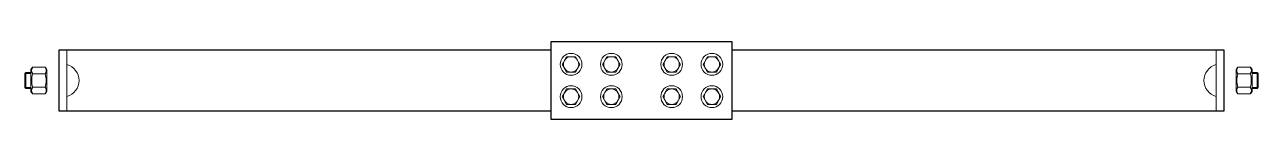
# Model space of a CAD drawing. Header units: metres. Extents: x -0.03 to 1.5, y 0.02 to 0.11.
import ezdxf

# ---------------------------------------------------------------- set-up
doc = ezdxf.new("R2010")
doc.units = ezdxf.units.M
doc.header["$MEASUREMENT"] = 0

msp = doc.modelspace()

# ---------------------------------------------------------------- linework, layer by layer
at = {"lineweight": 0}
for p, q in [((0.0185, 0.1021), (0.0185, 0.0271)), ((1.4465, 0.0271), (1.4465, 0.1021)), ((-0.0263, 0.0781), (-0.0243, 0.0811)), ((-0.0263, 0.0511), (-0.0263, 0.0781)), ((-0.0083, 0.0811), (-0.0243, 0.0811)), ((-0.0063, 0.0781), (-0.0083, 0.0811)), ((-0.0063, 0.0511), (-0.0063, 0.0781)), ((1.4713, 0.0781), (1.4733, 0.0811)), ((1.4713, 0.0511), (1.4713, 0.0781)), ((1.4733, 0.0811), (1.4893, 0.0811)), ((1.4913, 0.0781), (1.4893, 0.0811)), ((1.4913, 0.0511), (1.4913, 0.0781)), ((-0.034, 0.0731), (-0.0325, 0.0746)), ((-0.034, 0.0731), (-0.0263, 0.0731)), ((-0.034, 0.0731), (-0.034, 0.0561)), ((-0.0325, 0.0746), (-0.0325, 0.0546)), ((-0.0263, 0.0746), (-0.0325, 0.0746)), ((-0.0086, 0.0728), (-0.0239, 0.0728)), ((1.4736, 0.0728), (1.4889, 0.0728)), ((1.4913, 0.0746), (1.4975, 0.0746)), ((1.499, 0.0731), (1.4913, 0.0731)), ((1.4975, 0.0746), (1.4975, 0.0546)), ((1.499, 0.0731), (1.4975, 0.0746)), ((1.499, 0.0731), (1.499, 0.0561)), ((-0.034, 0.0561), (-0.0263, 0.0561)), ((-0.0325, 0.0546), (-0.034, 0.0561)), ((-0.0325, 0.0546), (-0.0263, 0.0546)), ((-0.0263, 0.0511), (-0.0243, 0.0481)), ((-0.0083, 0.0481), (-0.0243, 0.0481)), ((-0.0239, 0.0564), (-0.0086, 0.0564)), ((-0.0063, 0.0511), (-0.0083, 0.0481)), ((1.4713, 0.0511), (1.4733, 0.0481)), ((1.4733, 0.0481), (1.4893, 0.0481)), ((1.4889, 0.0564), (1.4736, 0.0564)), ((1.4913, 0.0511), (1.4893, 0.0481)), ((1.499, 0.0561), (1.4913, 0.0561)), ((1.4975, 0.0546), (1.4913, 0.0546)), ((1.4975, 0.0546), (1.499, 0.0561))]:
    msp.add_line(p, q, dxfattribs=at)
at = {"flags": 128}
msp.add_lwpolyline([(0.62, 0.0166), (0.845, 0.0166), (0.845, 0.1126), (0.62, 0.1126)], close=True, dxfattribs=at)
for points in [[(0.62, 0.1021), (0.0085, 0.1021), (0.0085, 0.0271), (0.62, 0.0271)], [(0.845, 0.0271), (1.4565, 0.0271), (1.4565, 0.1021), (0.845, 0.1021)]]:
    msp.add_lwpolyline(points, dxfattribs=at)
at = {"lineweight": 0, "flags": 128}
for points in [[(0.6505, 0.0941), (0.6395, 0.0941), (0.634, 0.0846), (0.6395, 0.0751), (0.6505, 0.0751), (0.656, 0.0846)], [(0.7005, 0.0941), (0.6895, 0.0941), (0.684, 0.0846), (0.6895, 0.0751), (0.7005, 0.0751), (0.706, 0.0846)], [(0.7755, 0.0941), (0.7645, 0.0941), (0.759, 0.0846), (0.7645, 0.0751), (0.7755, 0.0751), (0.781, 0.0846)], [(0.8255, 0.0941), (0.8145, 0.0941), (0.809, 0.0846), (0.8145, 0.0751), (0.8255, 0.0751), (0.831, 0.0846)], [(0.6505, 0.0541), (0.6395, 0.0541), (0.634, 0.0446), (0.6395, 0.0351), (0.6505, 0.0351), (0.656, 0.0446)], [(0.7005, 0.0541), (0.6895, 0.0541), (0.684, 0.0446), (0.6895, 0.0351), (0.7005, 0.0351), (0.706, 0.0446)], [(0.7755, 0.0541), (0.7645, 0.0541), (0.759, 0.0446), (0.7645, 0.0351), (0.7755, 0.0351), (0.781, 0.0446)], [(0.8255, 0.0541), (0.8145, 0.0541), (0.809, 0.0446), (0.8145, 0.0351), (0.8255, 0.0351), (0.831, 0.0446)]]:
    msp.add_lwpolyline(points, close=True, dxfattribs=at)
at = {"lineweight": 0}
for centre, radius in [((0.645, 0.0846), 0.0135), ((0.645, 0.0846), 0.0095), ((0.695, 0.0846), 0.0135), ((0.695, 0.0846), 0.0095), ((0.77, 0.0846), 0.0135), ((0.77, 0.0846), 0.0095), ((0.82, 0.0846), 0.0135), ((0.82, 0.0846), 0.0095), ((0.645, 0.0446), 0.0135), ((0.645, 0.0446), 0.0095), ((0.695, 0.0446), 0.0135), ((0.695, 0.0446), 0.0095), ((0.77, 0.0446), 0.0135), ((0.77, 0.0446), 0.0095), ((0.82, 0.0446), 0.0135), ((0.82, 0.0446), 0.0095)]:
    msp.add_circle(centre, radius, dxfattribs=at)
at = {"lineweight": 0, "extrusion": (0, 0, -1)}
msp.add_arc((-0.0127, 0.0646), 0.0208, 106.2602, 253.7398, dxfattribs=at)
at = {"lineweight": 0}
msp.add_arc((1.4523, 0.0646), 0.0208, 106.2602, 253.7398, dxfattribs=at)
at = {"lineweight": 0, "extrusion": (0, 0, -1)}
for centre, major_axis, start_param, end_param in [((-0.0172, 0.077), (-0.00816, 0), 5.671995, 6.894376), ((1.4803, 0.077), (-0.00816, 0), 5.671995, 6.894376), ((0.0074, 0.0646), (-0.0327, 0), 5.992489, 6.573881), ((1.5049, 0.0646), (-0.0327, 0), 5.992489, 6.573881), ((-0.0153, 0.0522), (0.00816, 0), 5.671995, 6.894376), ((1.4822, 0.0522), (0.00816, 0), 5.671995, 6.894376)]:
    msp.add_ellipse(centre, major_axis=major_axis, ratio=0.88, start_param=start_param, end_param=end_param, dxfattribs=at)
at = {"lineweight": 0}
for centre, major_axis, start_param, end_param in [((-0.0153, 0.077), (0.00816, 0), 5.671995, 6.894376), ((1.4822, 0.077), (0.00816, 0), 5.671995, 6.894376), ((-0.0399, 0.0646), (0.0327, 0), 5.992489, 6.573881), ((1.4576, 0.0646), (0.0327, 0), 5.992489, 6.573881), ((-0.0172, 0.0522), (-0.00816, 0), 5.671995, 6.894376), ((1.4803, 0.0522), (-0.00816, 0), 5.671995, 6.894376)]:
    msp.add_ellipse(centre, major_axis=major_axis, ratio=0.88, start_param=start_param, end_param=end_param, dxfattribs=at)

doc.saveas('drawing.dxf')
